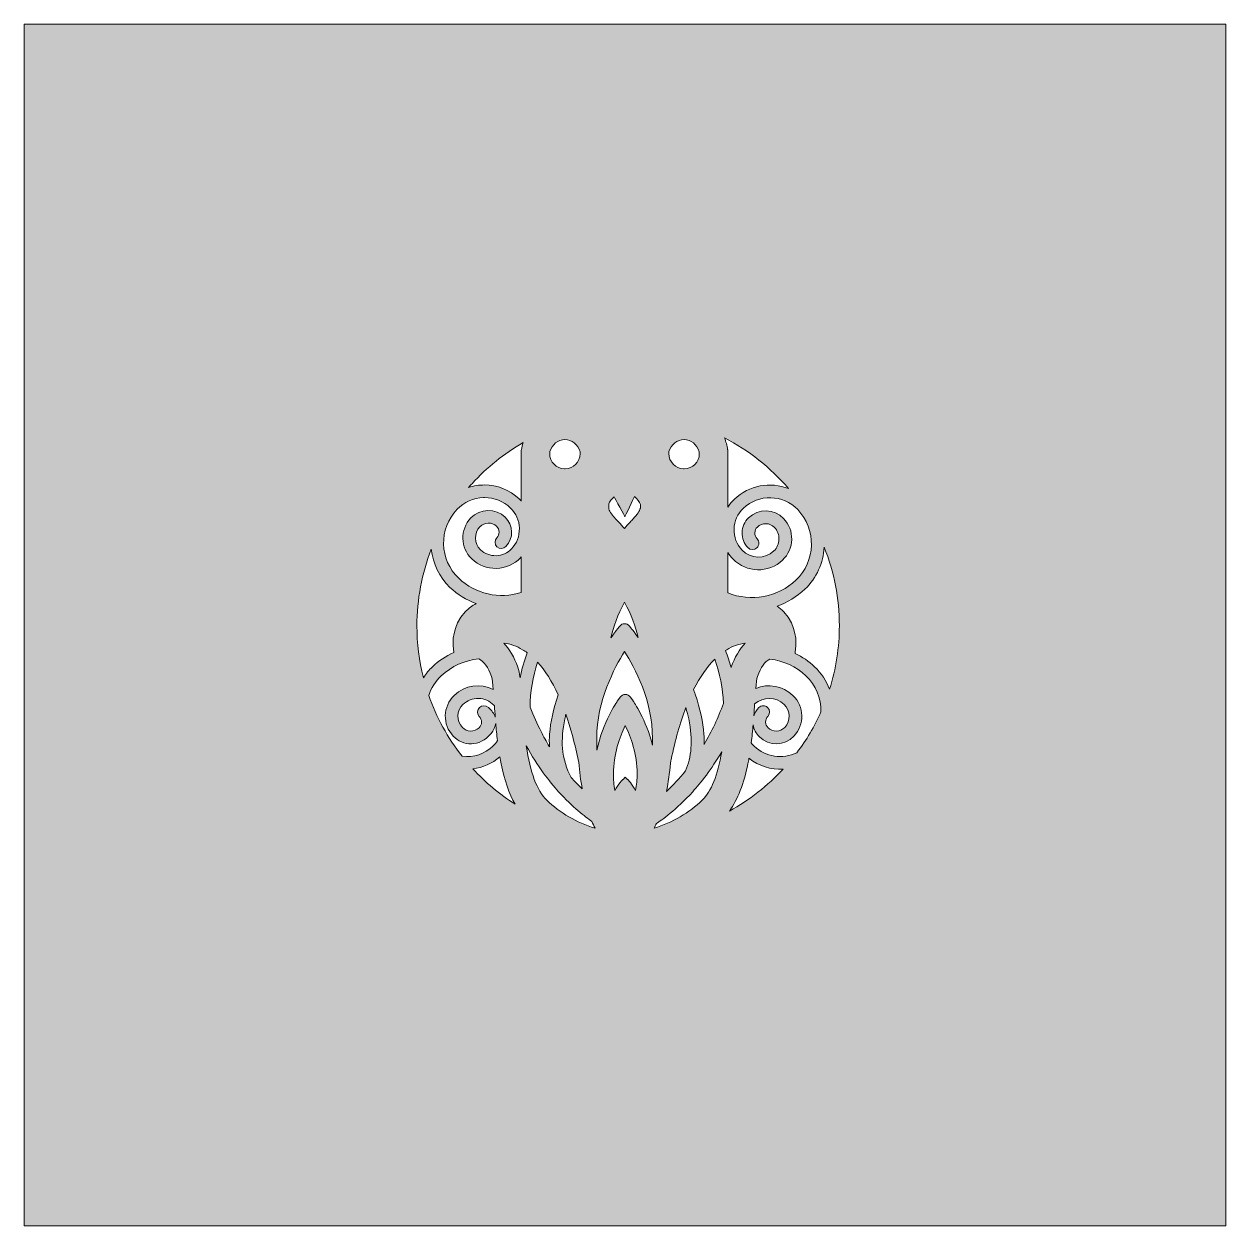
# Model space of a CAD drawing. Header units: millimetres. Extents: x -965 to 732, y -534 to 696.
# Drawn here: x -519.2 to -138.3, y -533.6 to -152.7 of the extents above; entities that cross this region are included whole.
import ezdxf

# ---------------------------------------------------------------- set-up
doc = ezdxf.new("R2010")
doc.units = ezdxf.units.MM
doc.header["$MEASUREMENT"] = 0
doc.layers.add('Layer 2', color=7, linetype='Continuous')

msp = doc.modelspace()

# ---------------------------------------------------------------- hatches: boundary and pattern name
at = {"layer": 'Layer 2'}
h = msp.add_hatch(color=3, dxfattribs=at)
h.dxf.hatch_style = 2
h.paths.add_polyline_path([(-519.23, -152.67), (-519.23, -533.59), (-138.31, -533.59), (-138.31, -152.67)])
edge = h.paths.add_edge_path()
edge.add_spline(control_points=[(-269.68, -317.82), (-269.78, -322.04), (-271.51, -325.96), (-274.55, -328.86), (-280.27, -334.32), (-288.89, -335.92), (-296.19, -332.95), (-296.19, -332.95), (-296.19, -320.11), (-296.19, -320.11), (-295.72, -320.85), (-295.17, -321.55), (-294.55, -322.2), (-290.31, -326.63), (-283.25, -326.8), (-278.81, -322.56), (-277.01, -320.85), (-275.99, -318.53), (-275.93, -316.05), (-275.87, -313.56), (-276.78, -311.2), (-278.5, -309.4), (-281.49, -306.28), (-286.47, -306.16), (-289.6, -309.15), (-290.89, -310.38), (-291.63, -312.04), (-291.67, -313.83), (-291.71, -315.61), (-291.06, -317.31), (-289.82, -318.6), (-289.05, -319.4), (-287.77, -319.43), (-286.97, -318.66), (-286.58, -318.29), (-286.36, -317.79), (-286.34, -317.25), (-286.33, -316.71), (-286.53, -316.2), (-286.9, -315.81), (-287.39, -315.3), (-287.65, -314.63), (-287.63, -313.92), (-287.62, -313.21), (-287.33, -312.56), (-286.81, -312.07), (-286.08, -311.37), (-285.11, -310.99), (-284.09, -311.02), (-283.07, -311.04), (-282.12, -311.46), (-281.42, -312.19), (-280.45, -313.21), (-279.93, -314.54), (-279.97, -315.95), (-280, -317.36), (-280.58, -318.67), (-281.59, -319.64), (-284.42, -322.34), (-288.93, -322.24), (-291.63, -319.41), (-293.36, -317.6), (-294.28, -315.22), (-294.22, -312.72), (-294.16, -310.22), (-293.13, -307.89), (-291.32, -306.17), (-286.44, -301.52), (-278.69, -301.7), (-274.04, -306.57), (-271.13, -309.61), (-269.58, -313.61), (-269.68, -317.82)], knot_values=[0, 0, 0, 0, 1, 1, 1, 2, 2, 2, 3, 3, 3, 4, 4, 4, 5, 5, 5, 6, 6, 6, 7, 7, 7, 8, 8, 8, 9, 9, 9, 10, 10, 10, 11, 11, 11, 12, 12, 12, 13, 13, 13, 14, 14, 14, 15, 15, 15, 16, 16, 16, 17, 17, 17, 18, 18, 18, 19, 19, 19, 20, 20, 20, 21, 21, 21, 22, 22, 22, 23, 23, 23, 24, 24, 24, 24], degree=3, periodic=1)
edge = h.paths.add_edge_path()
edge.add_spline(control_points=[(-283.57, -369.25), (-283.96, -368.88), (-284.46, -368.7), (-284.95, -368.7), (-285.48, -368.7), (-286.01, -368.9), (-286.4, -369.31), (-287.14, -370.09), (-287.65, -371), (-287.94, -371.96), (-287.85, -370.65), (-287.76, -369.39), (-287.68, -368.17), (-287.68, -368.17), (-287.68, -368.11), (-287.68, -368.11), (-284.99, -365.75), (-280.95, -365.82), (-278.33, -368.31), (-276.28, -370.28), (-276.2, -373.54), (-278.16, -375.6), (-278.85, -376.31), (-279.78, -376.72), (-280.77, -376.75), (-281.76, -376.77), (-282.7, -376.4), (-283.42, -375.72), (-283.92, -375.24), (-284.2, -374.6), (-284.22, -373.91), (-284.24, -373.23), (-283.98, -372.57), (-283.51, -372.08), (-282.75, -371.28), (-282.78, -370.01), (-283.57, -369.25)], knot_values=[0, 0, 0, 0, 1, 1, 1, 2, 2, 2, 3, 3, 3, 4, 4, 4, 5, 5, 5, 6, 6, 6, 7, 7, 7, 8, 8, 8, 9, 9, 9, 10, 10, 10, 11, 11, 11, 12, 12, 12, 12], degree=3, periodic=1)
edge = h.paths.add_edge_path()
edge.add_spline(control_points=[(-314.83, -288.19), (-314.17, -285.94), (-312.21, -284.37), (-310.05, -284.37), (-307.89, -284.37), (-305.93, -285.94), (-305.27, -288.2), (-305.24, -288.43), (-305.22, -288.63), (-305.22, -288.82), (-305.22, -291.45), (-307.36, -293.62), (-309.99, -293.65), (-309.99, -293.65), (-310.19, -293.64), (-310.19, -293.64), (-312.78, -293.57), (-314.88, -291.4), (-314.88, -288.82), (-314.88, -288.63), (-314.87, -288.43), (-314.83, -288.19)], knot_values=[0, 0, 0, 0, 1, 1, 1, 2, 2, 2, 3, 3, 3, 4, 4, 4, 5, 5, 5, 6, 6, 6, 7, 7, 7, 7], degree=3, periodic=1)
edge = h.paths.add_edge_path()
edge.add_spline(control_points=[(-314.38, -386.9), (-314.32, -386.62), (-314.25, -386.27), (-314.15, -385.79), (-312.86, -379.55), (-311.3, -374.02), (-309.5, -369.3), (-309.13, -370.57), (-308.83, -371.76), (-308.59, -372.91), (-307.88, -376.24), (-307.63, -379.37), (-307.86, -382.2), (-308.06, -384.75), (-308.64, -387.17), (-309.59, -389.38), (-311.51, -391.72), (-313.54, -393.9), (-315.65, -395.86), (-315.08, -393.05), (-314.65, -390.05), (-314.38, -386.9)], knot_values=[0, 0, 0, 0, 1, 1, 1, 2, 2, 2, 3, 3, 3, 4, 4, 4, 5, 5, 5, 6, 6, 6, 7, 7, 7, 7], degree=3, periodic=1)
edge = h.paths.add_edge_path()
edge.add_spline(control_points=[(-333.94, -304.76), (-333.66, -303.95), (-332.96, -303.19), (-332.19, -302.48), (-331.95, -302.98), (-328.8, -308.8), (-328.8, -308.8), (-328.8, -308.8), (-326.02, -302.93), (-325.78, -302.44), (-324.92, -303.22), (-324.14, -304.08), (-323.91, -304.98), (-323.91, -304.98), (-323.91, -306.1), (-323.91, -306.1), (-324.14, -306.95), (-324.9, -308.09), (-326.17, -309.48), (-326.47, -309.82), (-326.79, -310.15), (-327.12, -310.5), (-327.73, -311.15), (-328.36, -311.81), (-328.96, -312.53), (-329.57, -311.81), (-330.2, -311.14), (-330.82, -310.48), (-331.13, -310.15), (-331.45, -309.82), (-331.75, -309.48), (-332.65, -308.5), (-333.6, -307.36), (-333.94, -306.28), (-333.94, -306.28), (-333.94, -304.76), (-333.94, -304.76)], knot_values=[0, 0, 0, 0, 1, 1, 1, 2, 2, 2, 3, 3, 3, 4, 4, 4, 5, 5, 5, 6, 6, 6, 7, 7, 7, 8, 8, 8, 9, 9, 9, 10, 10, 10, 11, 11, 11, 12, 12, 12, 12], degree=3, periodic=1)
edge = h.paths.add_edge_path()
edge.add_spline(control_points=[(-324.63, -347.09), (-325.63, -345.61), (-326.35, -344.69), (-326.57, -344.43), (-326.57, -344.43), (-327.35, -343.47), (-327.35, -343.47), (-327.73, -342.99), (-328.29, -342.72), (-328.9, -342.72), (-329.51, -342.72), (-330.08, -342.99), (-330.46, -343.47), (-330.46, -343.47), (-331.23, -344.43), (-331.23, -344.43), (-331.29, -344.5), (-332.1, -345.5), (-333.26, -347.24), (-332.45, -343.78), (-331.12, -339.74), (-328.93, -335.94), (-326.77, -339.68), (-325.44, -343.66), (-324.63, -347.09)], knot_values=[0, 0, 0, 0, 1, 1, 1, 2, 2, 2, 3, 3, 3, 4, 4, 4, 5, 5, 5, 6, 6, 6, 7, 7, 7, 8, 8, 8, 8], degree=3, periodic=1)
edge = h.paths.add_edge_path()
edge.add_spline(control_points=[(-352.59, -288.19), (-351.93, -285.94), (-349.97, -284.37), (-347.81, -284.37), (-345.64, -284.37), (-343.69, -285.94), (-343.02, -288.2), (-342.99, -288.44), (-342.98, -288.63), (-342.98, -288.82), (-342.98, -291.45), (-345.11, -293.61), (-347.7, -293.65), (-347.7, -293.65), (-347.91, -293.64), (-347.91, -293.64), (-350.52, -293.59), (-352.64, -291.42), (-352.64, -288.82), (-352.64, -288.63), (-352.62, -288.43), (-352.59, -288.19)], knot_values=[0, 0, 0, 0, 1, 1, 1, 2, 2, 2, 3, 3, 3, 4, 4, 4, 5, 5, 5, 6, 6, 6, 7, 7, 7, 7], degree=3, periodic=1)
edge = h.paths.add_edge_path()
edge.add_spline(control_points=[(-342.3, -395.1), (-343.37, -394.07), (-344.42, -392.98), (-345.43, -391.86), (-345.55, -391.73), (-345.68, -391.58), (-345.81, -391.43), (-347.36, -388.75), (-348.31, -385.56), (-348.57, -382.2), (-348.8, -379.37), (-348.55, -376.24), (-347.84, -372.91), (-347.74, -372.42), (-347.62, -371.92), (-347.5, -371.4), (-346.02, -375.64), (-344.72, -380.46), (-343.61, -385.79), (-343.55, -386.12), (-343.49, -386.38), (-343.44, -386.61), (-343.2, -389.57), (-342.82, -392.42), (-342.3, -395.1)], knot_values=[0, 0, 0, 0, 1, 1, 1, 2, 2, 2, 3, 3, 3, 4, 4, 4, 5, 5, 5, 6, 6, 6, 7, 7, 7, 8, 8, 8, 8], degree=3, periodic=1)
edge = h.paths.add_edge_path()
edge.add_spline(control_points=[(-356.48, -354.93), (-354.08, -357.56), (-351.89, -361.02), (-349.96, -365.23), (-351.52, -369.84), (-352.4, -373.91), (-352.67, -377.68), (-352.77, -379.03), (-352.78, -380.38), (-352.71, -381.7), (-353.69, -380.07), (-354.59, -378.45), (-355.37, -376.9), (-356.54, -374.57), (-357.71, -371.98), (-358.85, -369.19), (-358.82, -364.35), (-358.03, -359.56), (-356.48, -354.93)], knot_values=[0, 0, 0, 0, 1, 1, 1, 2, 2, 2, 3, 3, 3, 4, 4, 4, 5, 5, 5, 6, 6, 6, 6], degree=3, periodic=1)
edge = h.paths.add_edge_path()
edge.add_spline(control_points=[(-377.26, -298.35), (-372.52, -293.15), (-367.1, -288.78), (-361.09, -285.33), (-361.33, -286.05), (-361.5, -286.79), (-361.62, -287.54), (-361.62, -287.54), (-361.65, -287.69), (-361.65, -287.69), (-361.66, -287.79), (-361.67, -287.89), (-361.67, -288), (-361.67, -288), (-361.67, -303.83), (-361.67, -303.83), (-361.88, -303.6), (-362.09, -303.38), (-362.31, -303.17), (-365.37, -300.25), (-369.35, -298.75), (-373.34, -298.75), (-375.02, -298.75), (-376.71, -299.02), (-378.33, -299.55), (-377.98, -299.15), (-377.62, -298.75), (-377.26, -298.35)], knot_values=[0, 0, 0, 0, 1, 1, 1, 2, 2, 2, 3, 3, 3, 4, 4, 4, 5, 5, 5, 6, 6, 6, 7, 7, 7, 8, 8, 8, 9, 9, 9, 9], degree=3, periodic=1)
edge = h.paths.add_edge_path()
edge.add_spline(control_points=[(-381.99, -306.45), (-379.79, -304.15), (-376.81, -302.83), (-373.61, -302.76), (-373.52, -302.76), (-373.42, -302.76), (-373.33, -302.76), (-370.23, -302.76), (-367.31, -303.92), (-365.07, -306.06), (-363.3, -307.75), (-362.29, -310.03), (-362.24, -312.48), (-362.18, -314.93), (-363.08, -317.26), (-364.77, -319.03), (-366.05, -320.37), (-367.77, -321.13), (-369.63, -321.17), (-371.48, -321.21), (-373.24, -320.53), (-374.58, -319.26), (-376.63, -317.29), (-376.71, -314.03), (-374.75, -311.97), (-374.06, -311.26), (-373.14, -310.85), (-372.15, -310.82), (-371.15, -310.8), (-370.21, -311.17), (-369.49, -311.85), (-368.99, -312.33), (-368.71, -312.97), (-368.69, -313.66), (-368.68, -314.34), (-368.93, -315), (-369.41, -315.49), (-370.17, -316.29), (-370.14, -317.56), (-369.34, -318.32), (-368.54, -319.08), (-367.27, -319.05), (-366.51, -318.26), (-364.01, -315.63), (-364.11, -311.46), (-366.73, -308.96), (-369.81, -306.02), (-374.7, -306.13), (-377.64, -309.21), (-381.13, -312.86), (-380.99, -318.67), (-377.34, -322.15), (-375.23, -324.16), (-372.47, -325.24), (-369.54, -325.17), (-366.61, -325.1), (-363.89, -323.9), (-361.88, -321.79), (-361.81, -321.72), (-361.74, -321.64), (-361.67, -321.56), (-361.67, -321.56), (-361.67, -332.82), (-361.67, -332.82), (-368.54, -335.04), (-376.25, -333.3), (-381.48, -328.31), (-387.65, -322.42), (-387.87, -312.62), (-381.99, -306.45)], knot_values=[0, 0, 0, 0, 1, 1, 1, 2, 2, 2, 3, 3, 3, 4, 4, 4, 5, 5, 5, 6, 6, 6, 7, 7, 7, 8, 8, 8, 9, 9, 9, 10, 10, 10, 11, 11, 11, 12, 12, 12, 13, 13, 13, 14, 14, 14, 15, 15, 15, 16, 16, 16, 17, 17, 17, 18, 18, 18, 19, 19, 19, 20, 20, 20, 21, 21, 21, 22, 22, 22, 23, 23, 23, 23], degree=3, periodic=1)
edge = h.paths.add_edge_path()
edge.add_spline(control_points=[(-374.96, -372.08), (-374.48, -372.57), (-374.23, -373.23), (-374.24, -373.91), (-374.26, -374.6), (-374.54, -375.24), (-375.04, -375.72), (-375.76, -376.4), (-376.7, -376.77), (-377.7, -376.75), (-378.69, -376.72), (-379.61, -376.31), (-380.3, -375.6), (-382.26, -373.54), (-382.18, -370.28), (-380.13, -368.31), (-378.79, -367.04), (-377.04, -366.36), (-375.18, -366.4), (-373.32, -366.44), (-371.6, -367.2), (-370.32, -368.54), (-370.26, -368.61), (-370.2, -368.68), (-370.14, -368.74), (-370.06, -369.87), (-369.98, -371.08), (-369.89, -372.36), (-370.24, -371.22), (-371.01, -370.17), (-372.06, -369.31), (-372.92, -368.62), (-374.09, -368.49), (-374.89, -369.25), (-375.69, -370.01), (-375.72, -371.28), (-374.96, -372.08)], knot_values=[0, 0, 0, 0, 1, 1, 1, 2, 2, 2, 3, 3, 3, 4, 4, 4, 5, 5, 5, 6, 6, 6, 7, 7, 7, 8, 8, 8, 9, 9, 9, 10, 10, 10, 11, 11, 11, 12, 12, 12, 12], degree=3, periodic=1)
edge = h.paths.add_edge_path()
edge.add_spline(control_points=[(-394.72, -343.38), (-394.72, -335.12), (-393.15, -326.83), (-390.16, -319.12), (-389.69, -323.67), (-387.63, -327.96), (-384.24, -331.2), (-381.86, -333.48), (-379.01, -335.23), (-375.9, -336.35), (-377.22, -337.03), (-378.4, -337.89), (-379.41, -338.92), (-383.76, -343.38), (-383.26, -349.38), (-383.24, -349.64), (-383.24, -349.64), (-383.04, -351.84), (-383.04, -351.84), (-383.04, -351.85), (-383.04, -351.85), (-383.04, -351.85), (-385.54, -352.96), (-387.81, -354.48), (-389.79, -356.37), (-390.89, -357.41), (-391.85, -358.57), (-392.66, -359.82), (-394.03, -354.44), (-394.72, -348.93), (-394.72, -343.38)], knot_values=[0, 0, 0, 0, 1, 1, 1, 2, 2, 2, 3, 3, 3, 4, 4, 4, 5, 5, 5, 6, 6, 6, 7, 7, 7, 8, 8, 8, 9, 9, 9, 10, 10, 10, 10], degree=3, periodic=1)
edge = h.paths.add_edge_path()
edge.add_spline(control_points=[(-380.39, -384.72), (-384.97, -378.9), (-388.53, -372.41), (-390.97, -365.42), (-390.18, -363.09), (-388.82, -360.97), (-387.03, -359.26), (-383.82, -356.2), (-379.6, -354.3), (-375.13, -353.89), (-373.47, -354.62), (-372.11, -356.49), (-371.08, -359.43), (-370.83, -360.14), (-370.64, -361.97), (-370.51, -363.52), (-374.56, -361.5), (-379.5, -362.19), (-382.89, -365.42), (-386.54, -368.9), (-386.68, -374.71), (-383.19, -378.36), (-380.25, -381.44), (-374.84, -382.03), (-371.24, -377.49), (-370.45, -376.49), (-369.9, -375.4), (-369.73, -374.33), (-369.59, -376.07), (-369.42, -377.9), (-369.19, -379.76), (-369.6, -380.4), (-370.08, -380.99), (-370.62, -381.51), (-373.25, -384.02), (-376.79, -385.17), (-380.39, -384.72)], knot_values=[0, 0, 0, 0, 1, 1, 1, 2, 2, 2, 3, 3, 3, 4, 4, 4, 5, 5, 5, 6, 6, 6, 7, 7, 7, 8, 8, 8, 9, 9, 9, 10, 10, 10, 11, 11, 11, 12, 12, 12, 12], degree=3, periodic=1)
edge = h.paths.add_edge_path()
edge.add_spline(control_points=[(-377, -388.7), (-373.84, -388.33), (-370.87, -387.04), (-368.45, -384.93), (-368.32, -385.68), (-368.18, -386.41), (-368.04, -387.11), (-366.98, -392.31), (-365.51, -396.54), (-363.59, -399.91), (-368.54, -396.76), (-373.03, -393.01), (-377, -388.7)], knot_values=[0, 0, 0, 0, 1, 1, 1, 2, 2, 2, 3, 3, 3, 4, 4, 4, 4], degree=3, periodic=1)
edge = h.paths.add_edge_path()
edge.add_spline(control_points=[(-362.74, -356.51), (-363.85, -353.34), (-365.35, -350.77), (-367.22, -348.84), (-365.11, -349.13), (-363.11, -349.83), (-361.26, -350.95), (-360.76, -351.24), (-360.27, -351.57), (-359.78, -351.93), (-360.74, -354.49), (-361.49, -357.13), (-362.02, -359.82), (-362.21, -358.43), (-362.44, -357.38), (-362.74, -356.51)], knot_values=[0, 0, 0, 0, 1, 1, 1, 2, 2, 2, 3, 3, 3, 4, 4, 4, 5, 5, 5, 5], degree=3, periodic=1)
edge = h.paths.add_edge_path()
edge.add_spline(control_points=[(-353.6, -398.57), (-356.67, -395.6), (-358.8, -389.96), (-360.07, -381.4), (-356.52, -387.93), (-352.68, -392.8), (-349.83, -395.95), (-345.36, -400.88), (-341.39, -403.92), (-339.27, -405.38), (-338.95, -406.13), (-338.61, -406.85), (-338.25, -407.52), (-344.16, -405.74), (-349.32, -402.73), (-353.6, -398.57)], knot_values=[0, 0, 0, 0, 1, 1, 1, 2, 2, 2, 3, 3, 3, 4, 4, 4, 5, 5, 5, 5], degree=3, periodic=1)
edge = h.paths.add_edge_path()
edge.add_spline(control_points=[(-325.4, -395.59), (-326.51, -393.5), (-327.91, -392.13), (-327.99, -392.05), (-327.99, -392.05), (-328.68, -391.38), (-328.68, -391.38), (-328.68, -391.38), (-329.38, -392.05), (-329.38, -392.05), (-329.46, -392.13), (-330.86, -393.5), (-331.97, -395.59), (-332.29, -393.79), (-332.45, -392.02), (-332.45, -390.3), (-332.45, -384.14), (-330.38, -378.53), (-328.68, -374.99), (-326.99, -378.53), (-324.91, -384.13), (-324.91, -390.3), (-324.91, -392.02), (-325.08, -393.78), (-325.4, -395.59)], knot_values=[0, 0, 0, 0, 1, 1, 1, 2, 2, 2, 3, 3, 3, 4, 4, 4, 5, 5, 5, 6, 6, 6, 7, 7, 7, 8, 8, 8, 8], degree=3, periodic=1)
edge = h.paths.add_edge_path()
edge.add_spline(control_points=[(-320.08, -381.16), (-322.08, -373.1), (-326.01, -367.46), (-326.23, -367.15), (-326.23, -367.15), (-327.05, -365.99), (-327.05, -365.99), (-327.42, -365.46), (-328.04, -365.14), (-328.68, -365.14), (-329.33, -365.14), (-329.94, -365.46), (-330.32, -365.99), (-330.32, -365.99), (-331.13, -367.15), (-331.13, -367.15), (-331.37, -367.48), (-335.83, -373.89), (-337.67, -382.83), (-337.72, -381.6), (-337.75, -380.35), (-337.75, -379.09), (-337.75, -367.17), (-332.09, -356.58), (-328.9, -351.56), (-325.71, -356.58), (-320.05, -367.15), (-320.05, -379.09), (-320.05, -379.78), (-320.06, -380.47), (-320.08, -381.16)], knot_values=[0, 0, 0, 0, 1, 1, 1, 2, 2, 2, 3, 3, 3, 4, 4, 4, 5, 5, 5, 6, 6, 6, 7, 7, 7, 8, 8, 8, 9, 9, 9, 10, 10, 10, 10], degree=3, periodic=1)
edge = h.paths.add_edge_path()
edge.add_spline(control_points=[(-304.25, -398.57), (-308.52, -402.71), (-313.66, -405.71), (-319.54, -407.5), (-319.29, -407.03), (-319.05, -406.54), (-318.81, -406.02), (-317.18, -404.99), (-312.6, -401.82), (-307.28, -395.95), (-304.78, -393.17), (-301.38, -388.93), (-298.11, -383.3), (-299.41, -390.82), (-301.43, -395.84), (-304.25, -398.57)], knot_values=[0, 0, 0, 0, 1, 1, 1, 2, 2, 2, 3, 3, 3, 4, 4, 4, 5, 5, 5, 5], degree=3, periodic=1)
edge = h.paths.add_edge_path()
edge.add_spline(control_points=[(-303.69, -380.96), (-303.66, -379.88), (-303.68, -378.78), (-303.76, -377.68), (-304.03, -373.88), (-304.93, -369.76), (-306.51, -365.1), (-306.56, -364.98), (-306.6, -364.84), (-306.64, -364.7), (-306.74, -364.37), (-306.86, -363.98), (-307.02, -363.59), (-305.02, -359.58), (-302.77, -356.33), (-300.3, -353.92), (-298.67, -358.46), (-297.76, -363.18), (-297.6, -367.97), (-299.23, -372.54), (-301.27, -376.89), (-303.69, -380.96)], knot_values=[0, 0, 0, 0, 1, 1, 1, 2, 2, 2, 3, 3, 3, 4, 4, 4, 5, 5, 5, 6, 6, 6, 7, 7, 7, 7], degree=3, periodic=1)
edge = h.paths.add_edge_path()
edge.add_spline(control_points=[(-276.97, -299.88), (-282.7, -297.67), (-289.47, -298.82), (-294.11, -303.25), (-294.91, -304.01), (-295.61, -304.86), (-296.19, -305.79), (-296.19, -305.79), (-296.19, -288.14), (-296.19, -288.14), (-296.19, -288.09), (-296.19, -288.03), (-296.2, -287.98), (-296.2, -287.98), (-296.22, -287.69), (-296.22, -287.69), (-296.22, -287.63), (-296.23, -287.58), (-296.24, -287.53), (-296.44, -286.25), (-296.78, -285), (-297.25, -283.82), (-289.55, -287.78), (-282.64, -293.25), (-276.97, -299.88)], knot_values=[0, 0, 0, 0, 1, 1, 1, 2, 2, 2, 3, 3, 3, 4, 4, 4, 5, 5, 5, 6, 6, 6, 7, 7, 7, 8, 8, 8, 8], degree=3, periodic=1)
edge = h.paths.add_edge_path()
edge.add_spline(control_points=[(-296.51, -350.95), (-294.68, -349.85), (-292.72, -349.15), (-290.65, -348.85), (-292.52, -350.78), (-294.01, -353.35), (-295.12, -356.51), (-295.13, -356.55), (-295.14, -356.58), (-295.15, -356.62), (-295.64, -354.78), (-296.23, -352.98), (-296.93, -351.21), (-296.78, -351.12), (-296.64, -351.03), (-296.51, -350.95)], knot_values=[0, 0, 0, 0, 1, 1, 1, 2, 2, 2, 3, 3, 3, 4, 4, 4, 5, 5, 5, 5], degree=3, periodic=1)
edge = h.paths.add_edge_path()
edge.add_spline(control_points=[(-295.67, -402.09), (-293.04, -398.43), (-291.12, -393.48), (-289.82, -387.11), (-289.7, -386.54), (-289.59, -385.97), (-289.49, -385.37), (-286.4, -387.82), (-282.55, -389.02), (-278.64, -388.78), (-283.54, -394.08), (-289.35, -398.61), (-295.67, -402.09)], knot_values=[0, 0, 0, 0, 1, 1, 1, 2, 2, 2, 3, 3, 3, 4, 4, 4, 4], degree=3, periodic=1)
edge = h.paths.add_edge_path()
edge.add_spline(control_points=[(-274.3, -383.59), (-278.8, -385.8), (-284.21, -384.97), (-287.84, -381.51), (-288.17, -381.2), (-288.47, -380.86), (-288.75, -380.5), (-288.51, -378.54), (-288.32, -376.61), (-288.16, -374.75), (-287.96, -376.17), (-287.3, -377.54), (-286.19, -378.61), (-283.11, -381.55), (-278.21, -381.44), (-275.27, -378.36), (-271.79, -374.71), (-271.92, -368.9), (-275.57, -365.42), (-278.76, -362.38), (-283.38, -361.58), (-287.33, -363.23), (-287.2, -361.81), (-287.02, -360.12), (-286.78, -359.43), (-285.77, -356.55), (-284.45, -354.7), (-282.82, -353.93), (-278.55, -354.44), (-274.51, -356.32), (-271.43, -359.26), (-268.33, -362.22), (-266.6, -366.36), (-266.66, -370.66), (-268.7, -375.23), (-271.27, -379.58), (-274.3, -383.59)], knot_values=[0, 0, 0, 0, 1, 1, 1, 2, 2, 2, 3, 3, 3, 4, 4, 4, 5, 5, 5, 6, 6, 6, 7, 7, 7, 8, 8, 8, 9, 9, 9, 10, 10, 10, 11, 11, 11, 12, 12, 12, 12], degree=3, periodic=1)
edge = h.paths.add_edge_path()
edge.add_spline(control_points=[(-263.94, -363.49), (-264.96, -360.81), (-266.56, -358.38), (-268.67, -356.37), (-270.49, -354.63), (-272.57, -353.2), (-274.86, -352.12), (-274.84, -352.03), (-274.83, -351.94), (-274.82, -351.84), (-274.82, -351.84), (-274.62, -349.64), (-274.62, -349.64), (-274.6, -349.38), (-274.1, -343.37), (-278.45, -338.92), (-279.1, -338.26), (-279.82, -337.67), (-280.6, -337.15), (-277.3, -336.01), (-274.28, -334.18), (-271.77, -331.78), (-268.04, -328.23), (-265.91, -323.44), (-265.66, -318.45), (-262.46, -326.35), (-260.84, -334.71), (-260.84, -343.38), (-260.84, -350.25), (-261.88, -357), (-263.94, -363.49)], knot_values=[0, 0, 0, 0, 1, 1, 1, 2, 2, 2, 3, 3, 3, 4, 4, 4, 5, 5, 5, 6, 6, 6, 7, 7, 7, 8, 8, 8, 9, 9, 9, 10, 10, 10, 10], degree=3, periodic=1)

# ---------------------------------------------------------------- linework, layer by layer
at = {"layer": 'Layer 2', "lineweight": 0}
msp.add_lwpolyline([(-519.23, -152.67), (-519.23, -533.59), (-138.31, -533.59), (-138.31, -152.67), (-519.23, -152.67)], dxfattribs=at)
for points, knots in [([(-377.26, -298.35), (-372.52, -293.15), (-367.1, -288.78), (-361.09, -285.33), (-361.33, -286.05), (-361.5, -286.79), (-361.62, -287.54), (-361.62, -287.54), (-361.65, -287.69), (-361.65, -287.69), (-361.66, -287.79), (-361.67, -287.89), (-361.67, -288), (-361.67, -288), (-361.67, -303.83), (-361.67, -303.83), (-361.88, -303.6), (-362.09, -303.38), (-362.31, -303.17), (-365.37, -300.25), (-369.35, -298.75), (-373.34, -298.75), (-375.02, -298.75), (-376.71, -299.02), (-378.33, -299.55), (-377.98, -299.15), (-377.62, -298.75), (-377.26, -298.35)], [0, 0, 0, 0, 1, 1, 1, 2, 2, 2, 3, 3, 3, 4, 4, 4, 5, 5, 5, 6, 6, 6, 7, 7, 7, 8, 8, 8, 9, 9, 9, 9]), ([(-352.59, -288.19), (-351.93, -285.94), (-349.97, -284.37), (-347.81, -284.37), (-345.64, -284.37), (-343.69, -285.94), (-343.02, -288.2), (-342.99, -288.44), (-342.98, -288.63), (-342.98, -288.82), (-342.98, -291.45), (-345.11, -293.61), (-347.7, -293.65), (-347.7, -293.65), (-347.91, -293.64), (-347.91, -293.64), (-350.52, -293.59), (-352.64, -291.42), (-352.64, -288.82), (-352.64, -288.63), (-352.62, -288.43), (-352.59, -288.19)], [0, 0, 0, 0, 1, 1, 1, 2, 2, 2, 3, 3, 3, 4, 4, 4, 5, 5, 5, 6, 6, 6, 7, 7, 7, 7]), ([(-314.83, -288.19), (-314.17, -285.94), (-312.21, -284.37), (-310.05, -284.37), (-307.89, -284.37), (-305.93, -285.94), (-305.27, -288.2), (-305.24, -288.43), (-305.22, -288.63), (-305.22, -288.82), (-305.22, -291.45), (-307.36, -293.62), (-309.99, -293.65), (-309.99, -293.65), (-310.19, -293.64), (-310.19, -293.64), (-312.78, -293.57), (-314.88, -291.4), (-314.88, -288.82), (-314.88, -288.63), (-314.87, -288.43), (-314.83, -288.19)], [0, 0, 0, 0, 1, 1, 1, 2, 2, 2, 3, 3, 3, 4, 4, 4, 5, 5, 5, 6, 6, 6, 7, 7, 7, 7]), ([(-276.97, -299.88), (-282.7, -297.67), (-289.47, -298.82), (-294.11, -303.25), (-294.91, -304.01), (-295.61, -304.86), (-296.19, -305.79), (-296.19, -305.79), (-296.19, -288.14), (-296.19, -288.14), (-296.19, -288.09), (-296.19, -288.03), (-296.2, -287.98), (-296.2, -287.98), (-296.22, -287.69), (-296.22, -287.69), (-296.22, -287.63), (-296.23, -287.58), (-296.24, -287.53), (-296.44, -286.25), (-296.78, -285), (-297.25, -283.82), (-289.55, -287.78), (-282.64, -293.25), (-276.97, -299.88)], [0, 0, 0, 0, 1, 1, 1, 2, 2, 2, 3, 3, 3, 4, 4, 4, 5, 5, 5, 6, 6, 6, 7, 7, 7, 8, 8, 8, 8]), ([(-381.99, -306.45), (-379.79, -304.15), (-376.81, -302.83), (-373.61, -302.76), (-373.52, -302.76), (-373.42, -302.76), (-373.33, -302.76), (-370.23, -302.76), (-367.31, -303.92), (-365.07, -306.06), (-363.3, -307.75), (-362.29, -310.03), (-362.24, -312.48), (-362.18, -314.93), (-363.08, -317.26), (-364.77, -319.03), (-366.05, -320.37), (-367.77, -321.13), (-369.63, -321.17), (-371.48, -321.21), (-373.24, -320.53), (-374.58, -319.26), (-376.63, -317.29), (-376.71, -314.03), (-374.75, -311.97), (-374.06, -311.26), (-373.14, -310.85), (-372.15, -310.82), (-371.15, -310.8), (-370.21, -311.17), (-369.49, -311.85), (-368.99, -312.33), (-368.71, -312.97), (-368.69, -313.66), (-368.68, -314.34), (-368.93, -315), (-369.41, -315.49), (-370.17, -316.29), (-370.14, -317.56), (-369.34, -318.32), (-368.54, -319.08), (-367.27, -319.05), (-366.51, -318.26), (-364.01, -315.63), (-364.11, -311.46), (-366.73, -308.96), (-369.81, -306.02), (-374.7, -306.13), (-377.64, -309.21), (-381.13, -312.86), (-380.99, -318.67), (-377.34, -322.15), (-375.23, -324.16), (-372.47, -325.24), (-369.54, -325.17), (-366.61, -325.1), (-363.89, -323.9), (-361.88, -321.79), (-361.81, -321.72), (-361.74, -321.64), (-361.67, -321.56), (-361.67, -321.56), (-361.67, -332.82), (-361.67, -332.82), (-368.54, -335.04), (-376.25, -333.3), (-381.48, -328.31), (-387.65, -322.42), (-387.87, -312.62), (-381.99, -306.45)], [0, 0, 0, 0, 1, 1, 1, 2, 2, 2, 3, 3, 3, 4, 4, 4, 5, 5, 5, 6, 6, 6, 7, 7, 7, 8, 8, 8, 9, 9, 9, 10, 10, 10, 11, 11, 11, 12, 12, 12, 13, 13, 13, 14, 14, 14, 15, 15, 15, 16, 16, 16, 17, 17, 17, 18, 18, 18, 19, 19, 19, 20, 20, 20, 21, 21, 21, 22, 22, 22, 23, 23, 23, 23]), ([(-333.94, -304.76), (-333.66, -303.95), (-332.96, -303.19), (-332.19, -302.48), (-331.95, -302.98), (-328.8, -308.8), (-328.8, -308.8), (-328.8, -308.8), (-326.02, -302.93), (-325.78, -302.44), (-324.92, -303.22), (-324.14, -304.08), (-323.91, -304.98), (-323.91, -304.98), (-323.91, -306.1), (-323.91, -306.1), (-324.14, -306.95), (-324.9, -308.09), (-326.17, -309.48), (-326.47, -309.82), (-326.79, -310.15), (-327.12, -310.5), (-327.73, -311.15), (-328.36, -311.81), (-328.96, -312.53), (-329.57, -311.81), (-330.2, -311.14), (-330.82, -310.48), (-331.13, -310.15), (-331.45, -309.82), (-331.75, -309.48), (-332.65, -308.5), (-333.6, -307.36), (-333.94, -306.28), (-333.94, -306.28), (-333.94, -304.76), (-333.94, -304.76)], [0, 0, 0, 0, 1, 1, 1, 2, 2, 2, 3, 3, 3, 4, 4, 4, 5, 5, 5, 6, 6, 6, 7, 7, 7, 8, 8, 8, 9, 9, 9, 10, 10, 10, 11, 11, 11, 12, 12, 12, 12]), ([(-269.68, -317.82), (-269.78, -322.04), (-271.51, -325.96), (-274.55, -328.86), (-280.27, -334.32), (-288.89, -335.92), (-296.19, -332.95), (-296.19, -332.95), (-296.19, -320.11), (-296.19, -320.11), (-295.72, -320.85), (-295.17, -321.55), (-294.55, -322.2), (-290.31, -326.63), (-283.25, -326.8), (-278.81, -322.56), (-277.01, -320.85), (-275.99, -318.53), (-275.93, -316.05), (-275.87, -313.56), (-276.78, -311.2), (-278.5, -309.4), (-281.49, -306.28), (-286.47, -306.16), (-289.6, -309.15), (-290.89, -310.38), (-291.63, -312.04), (-291.67, -313.83), (-291.71, -315.61), (-291.06, -317.31), (-289.82, -318.6), (-289.05, -319.4), (-287.77, -319.43), (-286.97, -318.66), (-286.58, -318.29), (-286.36, -317.79), (-286.34, -317.25), (-286.33, -316.71), (-286.53, -316.2), (-286.9, -315.81), (-287.39, -315.3), (-287.65, -314.63), (-287.63, -313.92), (-287.62, -313.21), (-287.33, -312.56), (-286.81, -312.07), (-286.08, -311.37), (-285.11, -310.99), (-284.09, -311.02), (-283.07, -311.04), (-282.12, -311.46), (-281.42, -312.19), (-280.45, -313.21), (-279.93, -314.54), (-279.97, -315.95), (-280, -317.36), (-280.58, -318.67), (-281.59, -319.64), (-284.42, -322.34), (-288.93, -322.24), (-291.63, -319.41), (-293.36, -317.6), (-294.28, -315.22), (-294.22, -312.72), (-294.16, -310.22), (-293.13, -307.89), (-291.32, -306.17), (-286.44, -301.52), (-278.69, -301.7), (-274.04, -306.57), (-271.13, -309.61), (-269.58, -313.61), (-269.68, -317.82)], [0, 0, 0, 0, 1, 1, 1, 2, 2, 2, 3, 3, 3, 4, 4, 4, 5, 5, 5, 6, 6, 6, 7, 7, 7, 8, 8, 8, 9, 9, 9, 10, 10, 10, 11, 11, 11, 12, 12, 12, 13, 13, 13, 14, 14, 14, 15, 15, 15, 16, 16, 16, 17, 17, 17, 18, 18, 18, 19, 19, 19, 20, 20, 20, 21, 21, 21, 22, 22, 22, 23, 23, 23, 24, 24, 24, 24]), ([(-394.72, -343.38), (-394.72, -335.12), (-393.15, -326.83), (-390.16, -319.12), (-389.69, -323.67), (-387.63, -327.96), (-384.24, -331.2), (-381.86, -333.48), (-379.01, -335.23), (-375.9, -336.35), (-377.22, -337.03), (-378.4, -337.89), (-379.41, -338.92), (-383.76, -343.38), (-383.26, -349.38), (-383.24, -349.64), (-383.24, -349.64), (-383.04, -351.84), (-383.04, -351.84), (-383.04, -351.85), (-383.04, -351.85), (-383.04, -351.85), (-385.54, -352.96), (-387.81, -354.48), (-389.79, -356.37), (-390.89, -357.41), (-391.85, -358.57), (-392.66, -359.82), (-394.03, -354.44), (-394.72, -348.93), (-394.72, -343.38)], [0, 0, 0, 0, 1, 1, 1, 2, 2, 2, 3, 3, 3, 4, 4, 4, 5, 5, 5, 6, 6, 6, 7, 7, 7, 8, 8, 8, 9, 9, 9, 10, 10, 10, 10]), ([(-263.94, -363.49), (-264.96, -360.81), (-266.56, -358.38), (-268.67, -356.37), (-270.49, -354.63), (-272.57, -353.2), (-274.86, -352.12), (-274.84, -352.03), (-274.83, -351.94), (-274.82, -351.84), (-274.82, -351.84), (-274.62, -349.64), (-274.62, -349.64), (-274.6, -349.38), (-274.1, -343.37), (-278.45, -338.92), (-279.1, -338.26), (-279.82, -337.67), (-280.6, -337.15), (-277.3, -336.01), (-274.28, -334.18), (-271.77, -331.78), (-268.04, -328.23), (-265.91, -323.44), (-265.66, -318.45), (-262.46, -326.35), (-260.84, -334.71), (-260.84, -343.38), (-260.84, -350.25), (-261.88, -357), (-263.94, -363.49)], [0, 0, 0, 0, 1, 1, 1, 2, 2, 2, 3, 3, 3, 4, 4, 4, 5, 5, 5, 6, 6, 6, 7, 7, 7, 8, 8, 8, 9, 9, 9, 10, 10, 10, 10]), ([(-324.63, -347.09), (-325.63, -345.61), (-326.35, -344.69), (-326.57, -344.43), (-326.57, -344.43), (-327.35, -343.47), (-327.35, -343.47), (-327.73, -342.99), (-328.29, -342.72), (-328.9, -342.72), (-329.51, -342.72), (-330.08, -342.99), (-330.46, -343.47), (-330.46, -343.47), (-331.23, -344.43), (-331.23, -344.43), (-331.29, -344.5), (-332.1, -345.5), (-333.26, -347.24), (-332.45, -343.78), (-331.12, -339.74), (-328.93, -335.94), (-326.77, -339.68), (-325.44, -343.66), (-324.63, -347.09)], [0, 0, 0, 0, 1, 1, 1, 2, 2, 2, 3, 3, 3, 4, 4, 4, 5, 5, 5, 6, 6, 6, 7, 7, 7, 8, 8, 8, 8]), ([(-362.74, -356.51), (-363.85, -353.34), (-365.35, -350.77), (-367.22, -348.84), (-365.11, -349.13), (-363.11, -349.83), (-361.26, -350.95), (-360.76, -351.24), (-360.27, -351.57), (-359.78, -351.93), (-360.74, -354.49), (-361.49, -357.13), (-362.02, -359.82), (-362.21, -358.43), (-362.44, -357.38), (-362.74, -356.51)], [0, 0, 0, 0, 1, 1, 1, 2, 2, 2, 3, 3, 3, 4, 4, 4, 5, 5, 5, 5]), ([(-296.51, -350.95), (-294.68, -349.85), (-292.72, -349.15), (-290.65, -348.85), (-292.52, -350.78), (-294.01, -353.35), (-295.12, -356.51), (-295.13, -356.55), (-295.14, -356.58), (-295.15, -356.62), (-295.64, -354.78), (-296.23, -352.98), (-296.93, -351.21), (-296.78, -351.12), (-296.64, -351.03), (-296.51, -350.95)], [0, 0, 0, 0, 1, 1, 1, 2, 2, 2, 3, 3, 3, 4, 4, 4, 5, 5, 5, 5]), ([(-380.39, -384.72), (-384.97, -378.9), (-388.53, -372.41), (-390.97, -365.42), (-390.18, -363.09), (-388.82, -360.97), (-387.03, -359.26), (-383.82, -356.2), (-379.6, -354.3), (-375.13, -353.89), (-373.47, -354.62), (-372.11, -356.49), (-371.08, -359.43), (-370.83, -360.14), (-370.64, -361.97), (-370.51, -363.52), (-374.56, -361.5), (-379.5, -362.19), (-382.89, -365.42), (-386.54, -368.9), (-386.68, -374.71), (-383.19, -378.36), (-380.25, -381.44), (-374.84, -382.03), (-371.24, -377.49), (-370.45, -376.49), (-369.9, -375.4), (-369.73, -374.33), (-369.59, -376.07), (-369.42, -377.9), (-369.19, -379.76), (-369.6, -380.4), (-370.08, -380.99), (-370.62, -381.51), (-373.25, -384.02), (-376.79, -385.17), (-380.39, -384.72)], [0, 0, 0, 0, 1, 1, 1, 2, 2, 2, 3, 3, 3, 4, 4, 4, 5, 5, 5, 6, 6, 6, 7, 7, 7, 8, 8, 8, 9, 9, 9, 10, 10, 10, 11, 11, 11, 12, 12, 12, 12]), ([(-320.08, -381.16), (-322.08, -373.1), (-326.01, -367.46), (-326.23, -367.15), (-326.23, -367.15), (-327.05, -365.99), (-327.05, -365.99), (-327.42, -365.46), (-328.04, -365.14), (-328.68, -365.14), (-329.33, -365.14), (-329.94, -365.46), (-330.32, -365.99), (-330.32, -365.99), (-331.13, -367.15), (-331.13, -367.15), (-331.37, -367.48), (-335.83, -373.89), (-337.67, -382.83), (-337.72, -381.6), (-337.75, -380.35), (-337.75, -379.09), (-337.75, -367.17), (-332.09, -356.58), (-328.9, -351.56), (-325.71, -356.58), (-320.05, -367.15), (-320.05, -379.09), (-320.05, -379.78), (-320.06, -380.47), (-320.08, -381.16)], [0, 0, 0, 0, 1, 1, 1, 2, 2, 2, 3, 3, 3, 4, 4, 4, 5, 5, 5, 6, 6, 6, 7, 7, 7, 8, 8, 8, 9, 9, 9, 10, 10, 10, 10]), ([(-303.69, -380.96), (-303.66, -379.88), (-303.68, -378.78), (-303.76, -377.68), (-304.03, -373.88), (-304.93, -369.76), (-306.51, -365.1), (-306.56, -364.98), (-306.6, -364.84), (-306.64, -364.7), (-306.74, -364.37), (-306.86, -363.98), (-307.02, -363.59), (-305.02, -359.58), (-302.77, -356.33), (-300.3, -353.92), (-298.67, -358.46), (-297.76, -363.18), (-297.6, -367.97), (-299.23, -372.54), (-301.27, -376.89), (-303.69, -380.96)], [0, 0, 0, 0, 1, 1, 1, 2, 2, 2, 3, 3, 3, 4, 4, 4, 5, 5, 5, 6, 6, 6, 7, 7, 7, 7]), ([(-274.3, -383.59), (-278.8, -385.8), (-284.21, -384.97), (-287.84, -381.51), (-288.17, -381.2), (-288.47, -380.86), (-288.75, -380.5), (-288.51, -378.54), (-288.32, -376.61), (-288.16, -374.75), (-287.96, -376.17), (-287.3, -377.54), (-286.19, -378.61), (-283.11, -381.55), (-278.21, -381.44), (-275.27, -378.36), (-271.79, -374.71), (-271.92, -368.9), (-275.57, -365.42), (-278.76, -362.38), (-283.38, -361.58), (-287.33, -363.23), (-287.2, -361.81), (-287.02, -360.12), (-286.78, -359.43), (-285.77, -356.55), (-284.45, -354.7), (-282.82, -353.93), (-278.55, -354.44), (-274.51, -356.32), (-271.43, -359.26), (-268.33, -362.22), (-266.6, -366.36), (-266.66, -370.66), (-268.7, -375.23), (-271.27, -379.58), (-274.3, -383.59)], [0, 0, 0, 0, 1, 1, 1, 2, 2, 2, 3, 3, 3, 4, 4, 4, 5, 5, 5, 6, 6, 6, 7, 7, 7, 8, 8, 8, 9, 9, 9, 10, 10, 10, 11, 11, 11, 12, 12, 12, 12]), ([(-356.48, -354.93), (-354.08, -357.56), (-351.89, -361.02), (-349.96, -365.23), (-351.52, -369.84), (-352.4, -373.91), (-352.67, -377.68), (-352.77, -379.03), (-352.78, -380.38), (-352.71, -381.7), (-353.69, -380.07), (-354.59, -378.45), (-355.37, -376.9), (-356.54, -374.57), (-357.71, -371.98), (-358.85, -369.19), (-358.82, -364.35), (-358.03, -359.56), (-356.48, -354.93)], [0, 0, 0, 0, 1, 1, 1, 2, 2, 2, 3, 3, 3, 4, 4, 4, 5, 5, 5, 6, 6, 6, 6]), ([(-374.96, -372.08), (-374.48, -372.57), (-374.23, -373.23), (-374.24, -373.91), (-374.26, -374.6), (-374.54, -375.24), (-375.04, -375.72), (-375.76, -376.4), (-376.7, -376.77), (-377.7, -376.75), (-378.69, -376.72), (-379.61, -376.31), (-380.3, -375.6), (-382.26, -373.54), (-382.18, -370.28), (-380.13, -368.31), (-378.79, -367.04), (-377.04, -366.36), (-375.18, -366.4), (-373.32, -366.44), (-371.6, -367.2), (-370.32, -368.54), (-370.26, -368.61), (-370.2, -368.68), (-370.14, -368.74), (-370.06, -369.87), (-369.98, -371.08), (-369.89, -372.36), (-370.24, -371.22), (-371.01, -370.17), (-372.06, -369.31), (-372.92, -368.62), (-374.09, -368.49), (-374.89, -369.25), (-375.69, -370.01), (-375.72, -371.28), (-374.96, -372.08)], [0, 0, 0, 0, 1, 1, 1, 2, 2, 2, 3, 3, 3, 4, 4, 4, 5, 5, 5, 6, 6, 6, 7, 7, 7, 8, 8, 8, 9, 9, 9, 10, 10, 10, 11, 11, 11, 12, 12, 12, 12]), ([(-314.38, -386.9), (-314.32, -386.62), (-314.25, -386.27), (-314.15, -385.79), (-312.86, -379.55), (-311.3, -374.02), (-309.5, -369.3), (-309.13, -370.57), (-308.83, -371.76), (-308.59, -372.91), (-307.88, -376.24), (-307.63, -379.37), (-307.86, -382.2), (-308.06, -384.75), (-308.64, -387.17), (-309.59, -389.38), (-311.51, -391.72), (-313.54, -393.9), (-315.65, -395.86), (-315.08, -393.05), (-314.65, -390.05), (-314.38, -386.9)], [0, 0, 0, 0, 1, 1, 1, 2, 2, 2, 3, 3, 3, 4, 4, 4, 5, 5, 5, 6, 6, 6, 7, 7, 7, 7]), ([(-283.57, -369.25), (-283.96, -368.88), (-284.46, -368.7), (-284.95, -368.7), (-285.48, -368.7), (-286.01, -368.9), (-286.4, -369.31), (-287.14, -370.09), (-287.65, -371), (-287.94, -371.96), (-287.85, -370.65), (-287.76, -369.39), (-287.68, -368.17), (-287.68, -368.17), (-287.68, -368.11), (-287.68, -368.11), (-284.99, -365.75), (-280.95, -365.82), (-278.33, -368.31), (-276.28, -370.28), (-276.2, -373.54), (-278.16, -375.6), (-278.85, -376.31), (-279.78, -376.72), (-280.77, -376.75), (-281.76, -376.77), (-282.7, -376.4), (-283.42, -375.72), (-283.92, -375.24), (-284.2, -374.6), (-284.22, -373.91), (-284.24, -373.23), (-283.98, -372.57), (-283.51, -372.08), (-282.75, -371.28), (-282.78, -370.01), (-283.57, -369.25)], [0, 0, 0, 0, 1, 1, 1, 2, 2, 2, 3, 3, 3, 4, 4, 4, 5, 5, 5, 6, 6, 6, 7, 7, 7, 8, 8, 8, 9, 9, 9, 10, 10, 10, 11, 11, 11, 12, 12, 12, 12]), ([(-342.3, -395.1), (-343.37, -394.07), (-344.42, -392.98), (-345.43, -391.86), (-345.55, -391.73), (-345.68, -391.58), (-345.81, -391.43), (-347.36, -388.75), (-348.31, -385.56), (-348.57, -382.2), (-348.8, -379.37), (-348.55, -376.24), (-347.84, -372.91), (-347.74, -372.42), (-347.62, -371.92), (-347.5, -371.4), (-346.02, -375.64), (-344.72, -380.46), (-343.61, -385.79), (-343.55, -386.12), (-343.49, -386.38), (-343.44, -386.61), (-343.2, -389.57), (-342.82, -392.42), (-342.3, -395.1)], [0, 0, 0, 0, 1, 1, 1, 2, 2, 2, 3, 3, 3, 4, 4, 4, 5, 5, 5, 6, 6, 6, 7, 7, 7, 8, 8, 8, 8]), ([(-325.4, -395.59), (-326.51, -393.5), (-327.91, -392.13), (-327.99, -392.05), (-327.99, -392.05), (-328.68, -391.38), (-328.68, -391.38), (-328.68, -391.38), (-329.38, -392.05), (-329.38, -392.05), (-329.46, -392.13), (-330.86, -393.5), (-331.97, -395.59), (-332.29, -393.79), (-332.45, -392.02), (-332.45, -390.3), (-332.45, -384.14), (-330.38, -378.53), (-328.68, -374.99), (-326.99, -378.53), (-324.91, -384.13), (-324.91, -390.3), (-324.91, -392.02), (-325.08, -393.78), (-325.4, -395.59)], [0, 0, 0, 0, 1, 1, 1, 2, 2, 2, 3, 3, 3, 4, 4, 4, 5, 5, 5, 6, 6, 6, 7, 7, 7, 8, 8, 8, 8]), ([(-353.6, -398.57), (-356.67, -395.6), (-358.8, -389.96), (-360.07, -381.4), (-356.52, -387.93), (-352.68, -392.8), (-349.83, -395.95), (-345.36, -400.88), (-341.39, -403.92), (-339.27, -405.38), (-338.95, -406.13), (-338.61, -406.85), (-338.25, -407.52), (-344.16, -405.74), (-349.32, -402.73), (-353.6, -398.57)], [0, 0, 0, 0, 1, 1, 1, 2, 2, 2, 3, 3, 3, 4, 4, 4, 5, 5, 5, 5]), ([(-304.25, -398.57), (-308.52, -402.71), (-313.66, -405.71), (-319.54, -407.5), (-319.29, -407.03), (-319.05, -406.54), (-318.81, -406.02), (-317.18, -404.99), (-312.6, -401.82), (-307.28, -395.95), (-304.78, -393.17), (-301.38, -388.93), (-298.11, -383.3), (-299.41, -390.82), (-301.43, -395.84), (-304.25, -398.57)], [0, 0, 0, 0, 1, 1, 1, 2, 2, 2, 3, 3, 3, 4, 4, 4, 5, 5, 5, 5]), ([(-377, -388.7), (-373.84, -388.33), (-370.87, -387.04), (-368.45, -384.93), (-368.32, -385.68), (-368.18, -386.41), (-368.04, -387.11), (-366.98, -392.31), (-365.51, -396.54), (-363.59, -399.91), (-368.54, -396.76), (-373.03, -393.01), (-377, -388.7)], [0, 0, 0, 0, 1, 1, 1, 2, 2, 2, 3, 3, 3, 4, 4, 4, 4]), ([(-295.67, -402.09), (-293.04, -398.43), (-291.12, -393.48), (-289.82, -387.11), (-289.7, -386.54), (-289.59, -385.97), (-289.49, -385.37), (-286.4, -387.82), (-282.55, -389.02), (-278.64, -388.78), (-283.54, -394.08), (-289.35, -398.61), (-295.67, -402.09)], [0, 0, 0, 0, 1, 1, 1, 2, 2, 2, 3, 3, 3, 4, 4, 4, 4])]:
    msp.add_open_spline(points, degree=3, knots=knots, dxfattribs=at)

doc.saveas('drawing.dxf')
